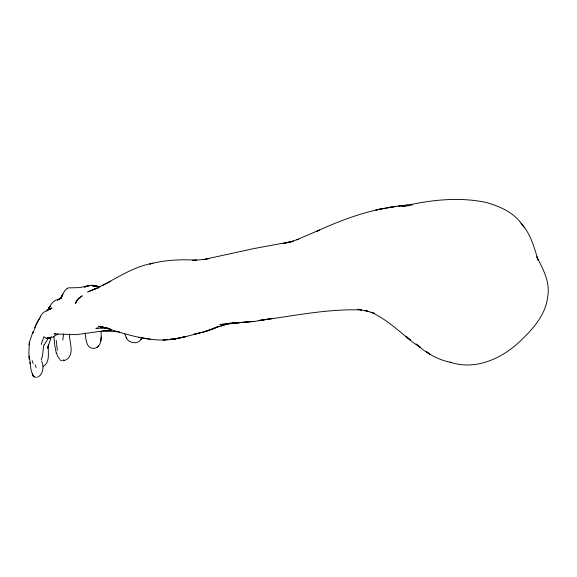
<?xml version="1.0" encoding="UTF-8"?>
<svg xmlns="http://www.w3.org/2000/svg" width="577" height="577" viewBox="0 0 577 577"><rect width="100%" height="100%" fill="white"/><g stroke="black" fill="none" stroke-linecap="round" stroke-linejoin="round"><path stroke-width="0.87" d="M33.048 331.595L29.369 342.248L28.85 353.297L29.348 359.37L29.059 357.387M85.172 333.088C85.959 339.132 86.182 350.008 95.111 348.198C102.194 346.077 101.184 337.055 101.119 331.292M63.629 333.968L62.806 340.041M100.773 341.252L101.184 337.069M29.038 345.053L29.369 342.248M43.794 344.974L42.345 356.536L41.212 359.659M35.493 325.991L37.7 321.057L39.928 318.1M69.471 333.924C69.153 342.19 75.068 353.989 66.341 359.81M51.057 337.725L47.53 348.234L48.49 344.887C47.53 352.107 50.79 362.06 43.044 366.496M32.903 333.304L33.805 330.931M34.108 330.145L35.305 327.051M61.061 298.129L62.02 295.698L60.556 298.165L61.472 297.047L58.861 299.535L60.744 298.179L57.57 299.953L58.407 299.528C51.721 300.314 50.235 306.798 46.73 311.219M60.823 298.302L64.747 290.664L67.74 288.031L67.199 288.688M61.032 297.761L62.799 293.974L60.535 298.922M142.043 337.163C140.189 344.916 128.657 344.217 126.096 337.336L126.68 338.331L124.416 333.326M141.61 338.007L140.983 339.464L141.646 337.927M41.219 344.483L43.816 336.737L46.182 338.389L48.641 337.812M34.685 327.512L40.707 316.189L40.361 316.838C41.861 312.2 46.744 310.577 50.762 308.803L49.196 309.568L52.053 307.923L49.579 309.654M48.497 337.978L44.241 344.938M36.755 377.322L37.44 377.163M50.574 337.466L51.678 336.593M38.226 376.896C43.628 373.607 43.953 366.106 41.501 360.834M57.952 333.881L52.312 337.437M95.01 289.027L87.704 291.948C110.084 283.689 129.01 267.31 152.97 263.256L149.789 264.006C165.065 259.946 181.012 259.167 196.714 260.227L192.321 260.393L206.097 259.297L203.364 259.614L252.95 248.759L293.404 241.229L282.925 243.674L292.51 241.294L290.159 241.979L298.41 239.217L296.874 239.772L319.362 230.05L316.672 231.341C346.683 217.385 378.952 206.306 412.295 204.979M57.57 299.953L59.878 298.662M102.67 285.442L110.726 281.28L109.594 281.85M218.993 326.142L207.619 330.888L193.944 334.328L203.147 332.157M217.522 326.82L212.899 328.984L203.674 331.934L223.169 325.183M223.955 324.901L226.357 324.043M226.436 324L220.912 325.962L226.949 324.224L233.584 323.192L219.902 324.534L240.854 322.572L228.391 323.408L254.111 321.468L272.142 318.533L258.864 320.48C292.914 316.167 326.964 308.652 361.418 309.943L357.704 309.265L368.292 311.392M96.388 288.442L92.623 289.712L98.27 287.851L97.015 288.248M62.965 360.74L65.526 359.998M199.173 333.109C185.311 336.672 171.311 341.065 156.814 339.824C137.47 338.533 119.035 332.1 100.672 326.366L111.512 329.561L98.314 326.25L107.805 328.277M381.743 208.744L375.851 210.021L396.305 206.378L387.47 207.684M208.939 258.676L203.364 259.614M98.241 327.996L95.89 328.371L105.483 327.613M47.826 338.23L50.625 337.841L46.708 338.201L49.276 338.028M68.454 287.887L79.532 287.606L89.659 285.5L84.242 287.05L87.884 286.091L85.129 286.762C88.62 285.572 92.421 284.31 95.926 286.286L92.911 285.543L100.146 287.014M55.515 333.773L54.087 333.946L76.337 334.646L106.017 330.563L103.362 330.837M407.427 205.794L402.025 206.58C429.425 199.974 458.383 196.591 486.223 202.462C499.581 206.249 513.285 212.163 521.558 223.847C530.775 234.01 534.151 247.49 538.153 260.213L536.783 256.815C543.022 268.94 550.234 282.009 547.775 296.16C546.03 313.722 534.1 327.837 521.839 339.543C503.541 357.877 476.039 371.004 450.11 362.147L451.618 362.637C442.674 360.704 433.767 357.365 426.425 351.811L430.514 354.588L423.85 350.398L416.248 344.202M170.114 339.348L175.819 338.713L169.883 339.29M245.78 322.319L248.009 322.089L237.125 322.767L254.111 321.468M408.148 205.715L409.569 205.571M167.344 339.536L163.103 339.947L167.489 339.572M102.482 330.931L111.137 330.592L105.028 330.809L119.562 331.963M100.42 327.7L106.096 327.743L100.42 327.7L105.49 327.541M93.496 285.781L98.061 286.444L94.614 285.925L97.477 286.343M93.979 285.846L96.958 286.271M138.675 337.307L150.633 339.29M95.465 286.105L91.729 285.637L96.128 286.387M35.738 377.481C29.542 374.877 30.877 361.829 29.023 356.045M367.491 311.154L365.09 310.433L373.925 313.246M373.997 313.246L371.047 312.229C385.999 318.836 397.87 330.325 410.564 340.293L405.883 336.211L412.642 342.19L420.042 347.123L416.197 344.137M61.963 360.762L59.907 359.846M59.604 358.988L57.549 356.233L56.683 353.03M521.002 223.14L524.543 227.749M63.607 359.695L64.004 360.423M32.182 360.661L33.192 363.553M35.312 364.808L36.012 367.672M30.192 363.683L29.853 362.306M56.366 353.412L54.815 345.904L53.949 336.651M57.361 350.434L56.257 340.48M76.301 301.273L75.457 303.596L77.679 299.614L82.266 295.792L78.724 298.158L76.301 301.273M49.557 307.036L48.656 308.717L50.04 306.171L49.557 307.036M49.997 306.834L47.768 310.13L49.997 306.834M98.508 346.142L97.023 347.368L98.508 346.142M186.126 336.492L173.915 339.139L186.126 336.492M402.393 205.6L398.707 205.975L407.586 205.138L402.393 205.6M107.827 328.32L101.768 327.253L107.805 328.313M33.993 376.86L33.004 375.872L32.42 374.091L33.004 375.872L33.993 376.86"/></g></svg>
